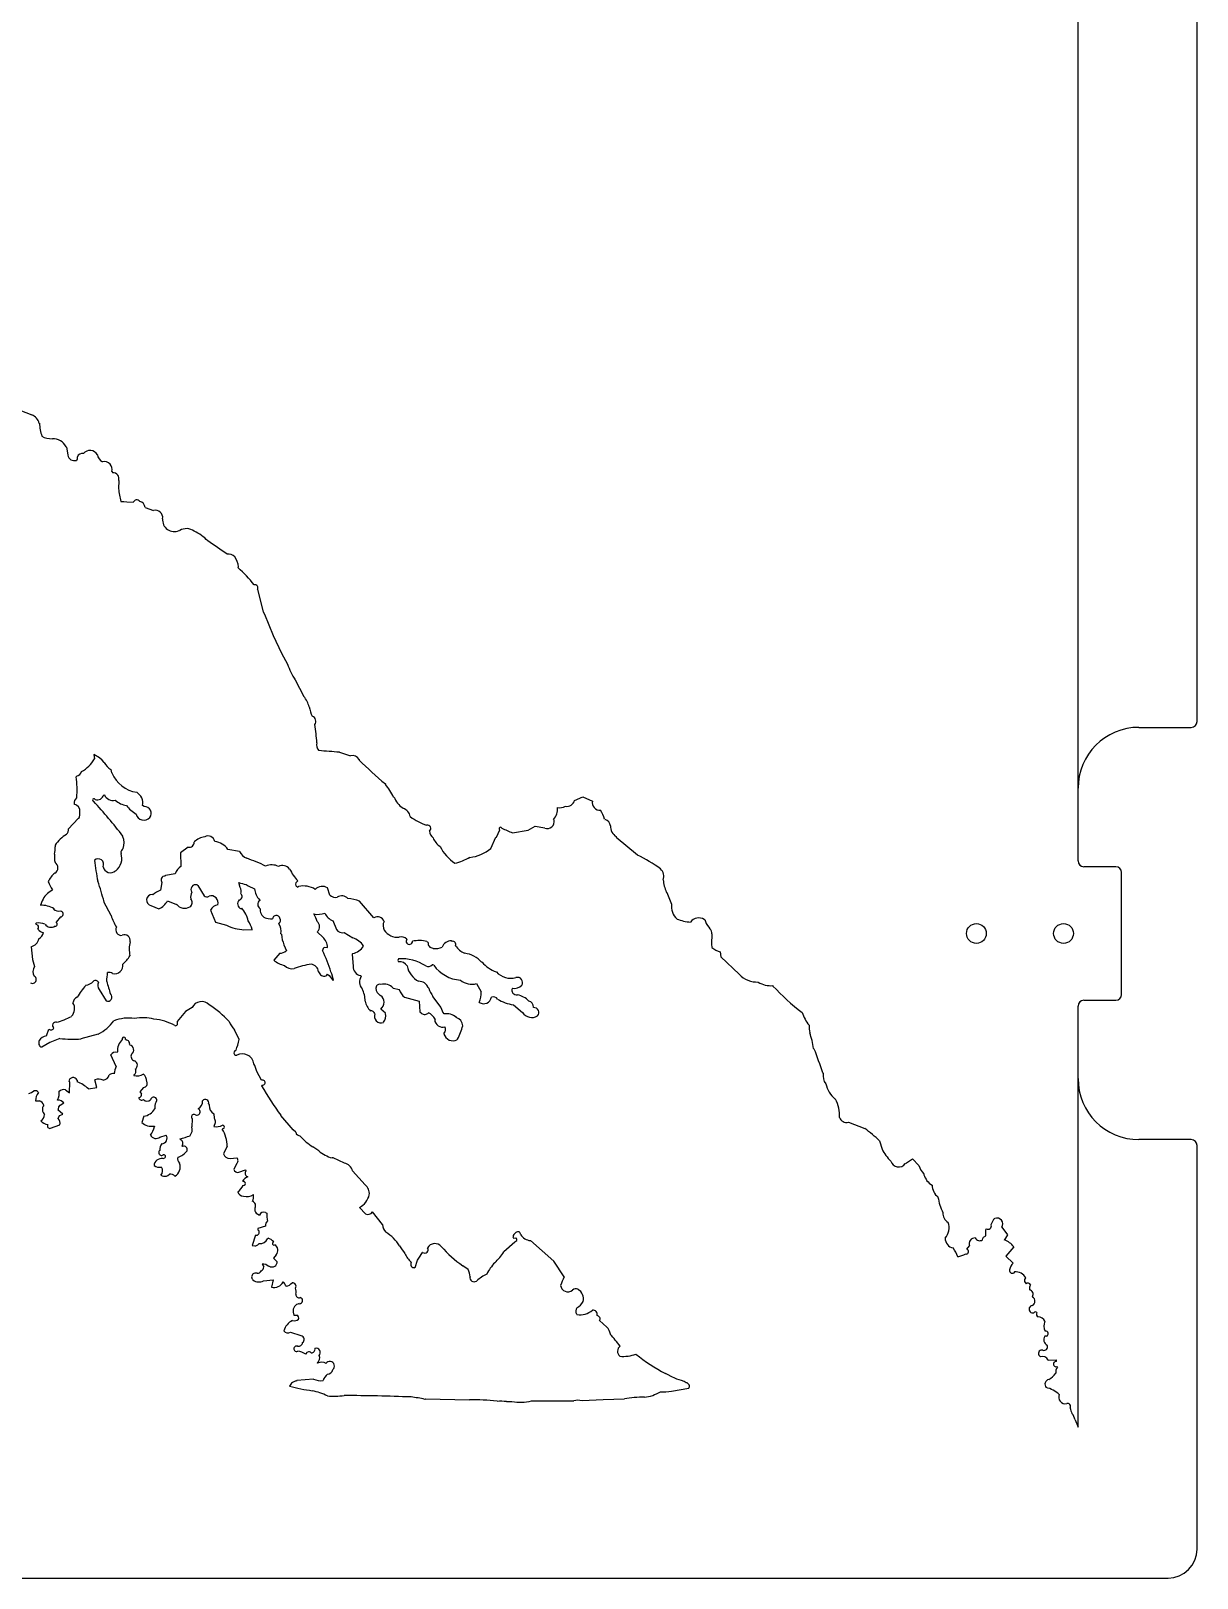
# Model space of a CAD drawing. Extents: x -202 to 608, y -413 to 413.
# Drawn here: x 406.9 to 607.8, y -412.5 to -146.1 of the extents above; entities that cross this region are included whole.
import ezdxf

# ---------------------------------------------------------------- set-up
doc = ezdxf.new("R2010")
doc.units = 0
doc.layers.get('0').update_dxf_attribs({"linetype": 'CONTINUOUS'})

msp = doc.modelspace()

# ---------------------------------------------------------------- linework, layer by layer
at = {"color": 7, "linetype": 'CONTINUOUS'}
for p, q in [((587.25, -289), (587.25, -12.5)), ((607.75, -265), (607.75, -36.5)), ((405.01, -211.37), (407.05, -212.17)), ((412.96, -217.67), (413.05, -217.77)), ((413.05, -217.77), (413.28, -219.1)), ((420.84, -221.97), (421.04, -222.15)), ((422.03, -223.47), (421.98, -224.91)), ((422.42, -227.1), (422.92, -227.13)), ((422.92, -227.13), (423.43, -227.17)), ((423.43, -227.17), (424.53, -227.24)), ((426.57, -228.14), (428.03, -228.68)), ((432.44, -232.1), (432.53, -232.1)), ((442.68, -238.35), (442.58, -238.45)), ((442.58, -238.45), (442.59, -238.54)), ((445.95, -242.29), (446.92, -246.1)), ((446.92, -246.1), (447.13, -246.51)), ((447.13, -246.51), (448.66, -250.17)), ((448.66, -250.17), (450.08, -253.21)), ((450.08, -253.21), (451.09, -255.1)), ((452.42, -257.84), (453.93, -260.68)), ((597.75, -266), (606.75, -266)), ((418.75, -271.24), (417.76, -270.68)), ((417.76, -270.68), (417.87, -271.44)), ((419.16, -271.63), (418.75, -271.24)), ((419.52, -272.07), (419.16, -271.63)), ((460.05, -270.29), (461.98, -270.91)), ((463.44, -271.55), (463.44, -271.64)), ((414.79, -274.41), (414.7, -274.5)), ((420.87, -273.86), (420.71, -273.28)), ((467.96, -275.74), (467.97, -275.83)), ((587.25, -289), (587.25, -276.5)), ((419.48, -277.63), (419.58, -277.63)), ((426.44, -279.65), (426.15, -279.47)), ((469.37, -278), (469.46, -278)), ((500.56, -278.59), (501.98, -277.98)), ((501.98, -277.98), (503.63, -278.7)), ((415.08, -281.69), (413.4, -283.46)), ((415.18, -281.68), (415.08, -281.69)), ((470.95, -279.88), (471.05, -279.97)), ((497, -281.95), (496.9, -281.86)), ((505.73, -281.81), (505.83, -281.9)), ((422.75, -284.84), (422.74, -284.74)), ((486.11, -286.85), (487.01, -284.91)), ((487.01, -284.91), (487.11, -284.9)), ((487.11, -284.9), (487.65, -283.64)), ((489.87, -284.16), (492.54, -283.7)), ((492.54, -283.7), (493.77, -283)), ((493.77, -283), (495.41, -283.33)), ((507.73, -284.82), (507.73, -284.92)), ((507.73, -284.92), (511.36, -287.98)), ((411.08, -286.3), (411.09, -286.57)), ((434.02, -286.64), (432.7, -287.63)), ((432.7, -287.63), (432.76, -289.93)), ((442.86, -287.36), (440.84, -287.03)), ((593.75, -290), (588.25, -290)), ((429.48, -292.71), (429.23, -294.06)), ((430.12, -291.54), (430.03, -291.64)), ((431.74, -291.21), (430.12, -291.54)), ((442.94, -293.59), (442.72, -292.73)), ((452.54, -292.76), (452.88, -292.45)), ((594.75, -312), (594.75, -291)), ((410.62, -293.99), (410.53, -294.09)), ((427.91, -294.86), (427.81, -294.77)), ((435.54, -293.12), (435.64, -293.21)), ((435.64, -293.21), (436.74, -295)), ((442.8, -295.7), (442.9, -295.7)), ((446.25, -295.7), (446.35, -295.7)), ((446.35, -295.7), (446.35, -295.8)), ((453, -293.41), (452.91, -293.51)), ((458.41, -294.89), (458, -293.66)), ((516.33, -294.37), (516.43, -294.46)), ((516.43, -294.46), (517.25, -296.46)), ((408.86, -295.85), (408.54, -296.64)), ((410.9, -297.24), (410.81, -297.34)), ((412.06, -297.6), (412.16, -297.69)), ((420.72, -298.41), (419.5, -296.05)), ((427.58, -296.69), (428.93, -297.23)), ((430.43, -295.85), (431.98, -296.48)), ((437.86, -297.47), (438.69, -299.56)), ((443.22, -297.13), (443.13, -297.23)), ((446.39, -297.24), (446.41, -297.64)), ((466, -298.81), (463.52, -295.91)), ((407.81, -299.73), (407.71, -299.82)), ((407.71, -299.82), (408.13, -300.07)), ((412, -298.65), (411.25, -299.54)), ((411.25, -299.54), (411.26, -299.63)), ((438.69, -299.56), (440.62, -300.08)), ((443.61, -300.86), (445.05, -300.82)), ((447.76, -298.92), (448.15, -298.98)), ((448.15, -298.98), (448.55, -299)), ((458.92, -299.29), (459.53, -300.81)), ((522.89, -299.08), (522.98, -299.08)), ((523.69, -300.4), (523.84, -300.7)), ((449.96, -301.55), (450.06, -301.64)), ((450.49, -303.45), (450.91, -304.5)), ((456.29, -301.28), (456.28, -301.19)), ((457.17, -302.12), (456.29, -301.28)), ((460.89, -301.35), (462.36, -302.27)), ((475.23, -302.97), (475.13, -302.88)), ((475.33, -303.07), (475.23, -302.97)), ((479.44, -302.86), (479.35, -302.76)), ((406.96, -303.78), (407.21, -305.98)), ((407.21, -305.98), (407.53, -307.21)), ((449.77, -304.91), (448.74, -306.09)), ((457.53, -303.88), (457.99, -303.92)), ((462.33, -304.95), (462.24, -305.05)), ((462.24, -305.05), (462.39, -307.16)), ((476.22, -304.1), (476.12, -304)), ((525.63, -304.67), (525.75, -305.53)), ((525.75, -305.53), (528.9, -308.51)), ((420.01, -309.37), (420.05, -308.98)), ((420.05, -308.98), (420.08, -308.6)), ((420.08, -308.6), (420.12, -308.21)), ((456.47, -308.09), (456.66, -308.46)), ((458.02, -308.52), (458.27, -308.75)), ((458.27, -308.75), (458.91, -309.56)), ((458.75, -308.46), (458.58, -308.13)), ((459, -309.55), (458.75, -308.46)), ((463.68, -308.75), (463.78, -308.85)), ((484.63, -306.46), (484.53, -306.46)), ((418.67, -311.13), (419.87, -313.11)), ((419.97, -309.75), (420.01, -309.37)), ((458.91, -309.56), (459, -309.55)), ((469.3, -310.9), (470.37, -311.16)), ((475.44, -310.93), (475.35, -310.83)), ((483.67, -310.13), (484.48, -311.54)), ((534.71, -310.46), (534.71, -310.56)), ((434.67, -314.24), (433.54, -314.95)), ((467.13, -312.21), (466.82, -311.97)), ((471.27, -312.48), (473.78, -313.18)), ((473.78, -313.18), (473.92, -315)), ((477.55, -314.23), (476.15, -312.35)), ((490.01, -313.79), (491.58, -315.09)), ((493.47, -314.27), (493.47, -314.18)), ((587.25, -326.5), (587.25, -314)), ((587.25, -386.49), (587.25, -314)), ((588.25, -313), (593.75, -313)), ((433.54, -314.95), (432.1, -316.64)), ((432.1, -316.64), (432.13, -317.19)), ((467.98, -315.25), (467.2, -314.51)), ((473.92, -315), (474.21, -315.25)), ((476.55, -316.27), (476.46, -316.37)), ((409.58, -319.15), (410.03, -317.98)), ((411.89, -319.56), (410.19, -320.28)), ((418.49, -318.81), (415.54, -319.66)), ((442.79, -319.78), (441.97, -318.07)), ((478.05, -318.72), (478.06, -318.82)), ((410.19, -320.28), (408.77, -321.09)), ((421.74, -321.98), (421.84, -321.88)), ((423.22, -319.74), (423.32, -319.83)), ((480.29, -319.81), (480.38, -319.71)), ((541.72, -321.3), (541.82, -321.4)), ((421.62, -324.38), (420.7, -322.39)), ((413.54, -327), (413.44, -327)), ((413.63, -327.09), (413.54, -327)), ((413.58, -328.94), (413.63, -327.09)), ((414.87, -326.77), (414.88, -327.06)), ((418.26, -328.02), (417.94, -326.69)), ((424.63, -325.84), (424.63, -325.93)), ((446.62, -326.77), (445.81, -325.26)), ((446.65, -327.73), (446.74, -327.63)), ((543.27, -325.48), (543.37, -325.57)), ((406.58, -329.08), (407.03, -328.87)), ((407.03, -328.87), (407.44, -328.61)), ((407.68, -330.33), (408.39, -330.33)), ((411.51, -330.22), (411.51, -330.13)), ((411.82, -330.23), (411.51, -330.22)), ((412.11, -330.31), (411.82, -330.23)), ((412.58, -330.67), (412.11, -330.31)), ((412.85, -328.4), (413.58, -328.94)), ((416.83, -328.25), (418.26, -328.02)), ((426.32, -328), (425.67, -328.78)), ((425.67, -328.78), (425.95, -329.11)), ((545.41, -330.03), (545.5, -330.02)), ((411.56, -331.85), (411.65, -331.75)), ((412.44, -332.59), (411.56, -331.85)), ((411.65, -331.75), (411.74, -331.38)), ((411.72, -333.1), (411.91, -332.87)), ((411.74, -331.38), (411.94, -331.06)), ((411.91, -332.87), (412.44, -332.59)), ((411.94, -331.06), (412.58, -330.67)), ((426.36, -332.98), (426.01, -334.05)), ((437.52, -330.86), (437.62, -330.95)), ((437.62, -330.95), (437.63, -331.04)), ((438.43, -332.56), (438.46, -333.32)), ((452.08, -335.33), (449.95, -332.82)), ((410.3, -335.05), (411.92, -334.43)), ((411.6, -333.38), (411.72, -333.1)), ((428.13, -334.66), (428.23, -334.75)), ((434.66, -334.77), (434.72, -333.43)), ((438.66, -334.11), (438.4, -334.76)), ((438.46, -333.32), (438.55, -333.42)), ((438.55, -333.42), (438.66, -333.76)), ((438.66, -333.76), (438.66, -334.11)), ((440.2, -335.01), (439.85, -335.2)), ((452.52, -335.72), (452.08, -335.33)), ((547.72, -333.99), (550.53, -335.07)), ((429.14, -336.55), (430.19, -336.24)), ((432.61, -336.94), (432.6, -336.84)), ((432.71, -337.03), (432.61, -336.94)), ((433.02, -338.17), (432.93, -338.08)), ((440.7, -338.15), (440.06, -339.42)), ((456.48, -338.93), (455.47, -338.23)), ((553.08, -337.2), (553.51, -338.63)), ((606.75, -337), (597.75, -337)), ((607.75, -407.5), (607.75, -338)), ((429.91, -340.18), (429.63, -340.28)), ((441.23, -340.25), (442.38, -340.12)), ((458.88, -340.15), (458.78, -340.16)), ((458.98, -340.15), (458.88, -340.15)), ((460.92, -341.06), (458.98, -340.15)), ((557.51, -341.11), (558.73, -340.31)), ((558.73, -340.31), (559.82, -341.43)), ((430.24, -343.29), (430.52, -343.15)), ((430.52, -343.15), (430.76, -342.93)), ((442.31, -341.18), (441.86, -342.15)), ((442.74, -342.61), (443.88, -342.19)), ((443.88, -342.19), (443.88, -342.29)), ((443.88, -342.29), (443.98, -342.38)), ((444.2, -343.34), (444.29, -343.43)), ((464.47, -344.8), (462.3, -342.36)), ((560.72, -342.94), (560.73, -343.04)), ((443.35, -344.13), (443.45, -344.22)), ((464.51, -349.78), (463.52, -348.66)), ((445.73, -349.68), (446.29, -349.99)), ((447.3, -349.53), (447.53, -349.67)), ((467.44, -351.62), (465.75, -349.46)), ((572.28, -351.64), (572.82, -350.57)), ((572.82, -350.57), (572.92, -350.57)), ((445.62, -353.46), (445, -355.21)), ((447.31, -351.88), (445.97, -352.3)), ((447.65, -354.08), (447.75, -353.98)), ((489.94, -353.76), (490.05, -353.98)), ((490.05, -353.98), (490.41, -353.89)), ((570.81, -354.27), (570.85, -354.03)), ((570.85, -354.03), (570.96, -353.82)), ((570.96, -353.82), (571.37, -353.59)), ((571.37, -353.59), (571.38, -352.65)), ((571.38, -352.65), (571.43, -352.34)), ((574.11, -352.07), (575.11, -353.39)), ((575.11, -353.39), (574.56, -354.27)), ((445, -355.21), (445.47, -355.26)), ((445.47, -355.26), (445.67, -355.27)), ((445.67, -355.27), (445.99, -355.12)), ((445.99, -355.12), (446.24, -354.89)), ((449.17, -356.82), (448.7, -357.41)), ((474.38, -356.42), (474.29, -356.42)), ((490.26, -354.64), (488.38, -356.33)), ((490.44, -354.51), (490.26, -354.64)), ((496.96, -357.92), (492.93, -354.38)), ((567.91, -356.65), (568, -356.75)), ((568.08, -355.88), (568.54, -355.29)), ((576.22, -355.47), (574.82, -357.04)), ((446.72, -358.42), (447.02, -358.9)), ((447.97, -358.77), (447.88, -358.87)), ((448.7, -357.41), (449.29, -357.97)), ((473.46, -357.79), (473.01, -359.05)), ((482.23, -359.37), (481.28, -358.71)), ((498.76, -360.65), (496.96, -357.92)), ((574.82, -357.04), (576.1, -358.25)), ((446.99, -361.29), (448.61, -361.15)), ((448.61, -361.15), (448.36, -362.4)), ((483.72, -361.35), (483.63, -361.35)), ((578.02, -361.44), (578.31, -361.84)), ((579.42, -364.01), (579.43, -364.11)), ((452.09, -366.72), (452.2, -367.2)), ((452.2, -367.2), (452.72, -367.21)), ((500.95, -367.11), (500.86, -367.02)), ((451.64, -370.18), (453.38, -370.71)), ((506.1, -369.27), (504.82, -368.16)), ((452.86, -372.55), (452.76, -372.55)), ((453.38, -370.71), (453.48, -370.8)), ((581.84, -370.83), (581.53, -370.86)), ((581.96, -372.38), (581.96, -372.48)), ((454.24, -373.95), (454.54, -373.6)), ((456.2, -375.43), (456.29, -375.52)), ((580.49, -374.12), (580.76, -374.43)), ((582.12, -374.97), (583.46, -374.93)), ((455.6, -378.23), (452.73, -378.5)), ((516.87, -377.61), (516.2, -377.28)), ((516.97, -377.7), (516.87, -377.61)), ((518.14, -378.25), (516.97, -377.7)), ((583.59, -376.08), (583.69, -376.17)), ((451.81, -378.95), (451.46, -379.47)), ((452.73, -378.5), (452.64, -378.59)), ((517.24, -380.29), (520.2, -379.82)), ((474.78, -381.73), (474.88, -381.63)), ((474.88, -381.63), (482.46, -381.81)), ((488.84, -382.12), (489.3, -382.12)), ((489.3, -382.12), (489.76, -382.09)), ((493.11, -382), (500.4, -381.99)), ((501.84, -381.95), (505.48, -381.76)), ((505.48, -381.76), (509.12, -381.66)), ((208.25, -412.5), (602.75, -412.5))]:
    msp.add_line(p, q, dxfattribs=at)
msp.add_line((586.74, -385.23), (587.25, -386.49))
for centre in [(569.75, -301.5), (584.75, -301.5)]:
    msp.add_circle(centre, 1.7, dxfattribs=at)
for centre, radius, start, end in [((406.2, -214.26), 2.25, 15.7549, 67.7291), ((419.7, -212.67), 11.37, 184.9308, 196.3313), ((410.48, -212.77), 3.53, 241.3547, 272.2825), ((410.68, -218.87), 2.58, 27.7702, 91.3397), ((417.08, -219.8), 1.48, 29.9939, 139.4457), ((414.4, -218.95), 1.13, 187.8901, 287.8573), ((414.54, -219.64), 0.429, 298.099, 28.1292), ((415.76, -219.69), 0.877, 76.9556, 163.3866), ((419.89, -218.88), 1.53, 186.6262, 245.8917), ((419.6, -221.55), 1.31, 341.599, 104.7879), ((421.07, -223.16), 1.01, 342.4838, 91.7131), ((496.61, -210.97), 75.92, 190.5802, 192.2695), ((425.14, -227.5), 0.662, 35.6244, 157.0269), ((425.42, -228.24), 1.16, 4.8245, 76.8809), ((428.37, -229.87), 1.25, 350.888, 105.9329), ((431.6, -230.27), 2.01, 174.3166, 294.4325), ((433.69, -234.01), 2.23, 53.1283, 121.1962), ((431.79, -239.29), 7.77, 44.0266, 65.3481), ((374.86, -327.51), 112.57, 54.205, 56.2646), ((440.93, -237.77), 1.59, 45.3518, 98.4644), ((438.14, -239.03), 4.59, 8.5653, 31.4251), ((429.96, -253.36), 19.47, 37.746, 49.5559), ((445.44, -242.01), 0.58, 331.8046, 98.6962), ((468.24, -248.53), 18.36, 200.9443, 210.465), ((450.34, -263.63), 4.65, 14.3808, 39.4355), ((460.84, -261.43), 6.08, 189.9213, 205.9754), ((455.07, -264.96), 0.912, 321.838, 71.1411), ((427.19, -270.51), 29.03, 3.6203, 9.8933), ((597.75, -276.5), 10.5, 90, 180), ((606.75, -265), 1, 270, 0), ((457.66, -269.02), 1.54, 167.1182, 220.1899), ((412.6, -268.24), 6.17, 299.4093, 328.7309), ((433.42, -578.36), 309.21, 85.0598, 85.721), ((462.31, -272.14), 1.27, 27.8839, 105.198), ((512.8, -221.69), 70.23, 225.3444, 230.3255), ((414.59, -273.35), 1.08, 280.7198, 345.6681), ((422.57, -270.28), 3.54, 210.399, 238.1454), ((426, -271.69), 5.57, 202.9144, 261.0217), ((400.65, -276.71), 14.22, 354.2006, 8.9189), ((460.9, -281.94), 9.34, 24.948, 40.8353), ((415.51, -279.07), 1.17, 127.6988, 186.834), ((414.12, -280.44), 1.25, 355.5813, 79.4231), ((417.75, -278.52), 0.23, 18.508, 254.6222), ((363.06, -329.89), 74.84, 37.1071, 43.1172), ((418.32, -277.28), 1.21, 253.1208, 343.125), ((421.06, -276.96), 1.63, 204.5138, 283.0976), ((423.77, -276.06), 3.41, 226.6963, 263.293), ((428.22, -275.68), 6.15, 217.804, 238.7863), ((424.01, -279.06), 2.18, 349.2924, 59.0662), ((426.46, -280.82), 1.17, 323.0178, 90.8719), ((473.03, -276.7), 3.79, 200.0031, 236.8618), ((497.89, -277.37), 2.47, 263.7418, 295.6413), ((499.21, -278.23), 1.39, 259.1979, 344.8555), ((504.95, -278.94), 1.35, 169.5206, 272.5486), ((412.17, -280.61), 3.19, 340.4111, 1.4417), ((426.37, -280.61), 1.37, 193.7665, 318.1675), ((470.5, -281.64), 1.76, 8.6488, 71.7941), ((477.59, -274.49), 8.72, 232.1847, 253.1635), ((495.85, -282.23), 1.19, 248.2062, 13.8593), ((495.24, -280.13), 2.39, 313.9494, 7.4607), ((498.18, -284.43), 7.99, 19.1759, 31.2078), ((505.48, -283.11), 1.26, 7.5186, 74.2121), ((416.6, -290.11), 6.7, 122.0031, 145.397), ((411.87, -283.44), 1.53, 320.0809, 359.4324), ((420.23, -285.91), 2.73, 339.9432, 23.1807), ((437.44, -288.23), 3.45, 99.9138, 133.8989), ((437.4, -285.92), 1.22, 12.8727, 117.1212), ((475.19, -283.42), 0.596, 309.8183, 102.1993), ((477.23, -283.72), 1.67, 185.4037, 230.8336), ((479.03, -283.97), 3.03, 200.0021, 236.8654), ((487.8, -283.45), 0.247, 24.3814, 232.4943), ((497.9, -263.45), 22.21, 243.6143, 248.8161), ((508.7, -283.1), 1.97, 175.4915, 240.459), ((407.51, -286.93), 3.59, 345.4691, 5.7602), ((419.91, -288.57), 2.67, 306.9761, 18.9539), ((423.29, -287.56), 0.867, 124.3692, 189.1116), ((434.19, -285.8), 0.856, 258.072, 3.6234), ((438.17, -288.86), 3.24, 34.4829, 82.4151), ((445.25, -286.14), 2.68, 206.9838, 244.1327), ((484.45, -282.83), 7.98, 207.4749, 235.6218), ((481.96, -282.13), 6.28, 274.9229, 311.2837), ((414.23, -288.39), 3.28, 170.199, 195.7125), ((410.53, -290.18), 1.05, 298.2856, 58.8089), ((418.52, -289.57), 0.932, 331.6526, 134.1479), ((459.17, -284.24), 41.56, 186.4435, 191.4802), ((420.62, -289.74), 1.31, 191.999, 312.6392), ((434.04, -292), 2.43, 121.6656, 160.9748), ((435.76, -312.97), 25.8, 63.3265, 71.1893), ((448.41, -292.33), 2.64, 64.3452, 113.7928), ((450.21, -291.42), 1.61, 39.3132, 114.3176), ((460.07, -285.97), 9.68, 207.2676, 222.0694), ((476.47, -277.06), 12.83, 285.7099, 298.0587), ((500.38, -310.94), 25.44, 53.9314, 64.4281), ((514.07, -291.67), 1.83, 340.5866, 45.1565), ((588.25, -289), 1, 180, 270), ((593.75, -291), 1, 0, 90), ((413.65, -294.24), 4.1, 129.9144, 155.8936), ((422.3, -287.26), 13.48, 203.2033, 209.9539), ((376.29, -307.11), 44.61, 14.3556, 19.107), ((429.97, -292.28), 0.646, 84.5656, 221.3442), ((447.38, -278.39), 15.08, 251.9836, 256.9399), ((453.04, -292.98), 0.547, 156.6678, 256.295), ((524.29, -291.21), 8.56, 187.1113, 201.6256), ((412.03, -297.18), 3.43, 115.8921, 157.2734), ((427.81, -295.74), 0.976, 89.7199, 256.3428), ((430.41, -297.48), 3.62, 108.9758, 133.6285), ((433.76, -296.15), 0.916, 305.7097, 41.1633), ((436.36, -295.22), 1.94, 154.5864, 189.5986), ((435.33, -293.94), 0.847, 75.8598, 212.1224), ((437.22, -294.48), 0.707, 227.3522, 303.0909), ((437.97, -296.19), 1.18, 341.2756, 108.1484), ((443.42, -296.37), 0.91, 133.1455, 251.2067), ((442.64, -295.12), 0.638, 294.1708, 48.3472), ((442.08, -294.22), 1.07, 336.9966, 36.5041), ((451.24, -280.35), 14.66, 240.2987, 246.6745), ((448.5, -293.61), 3.07, 183.7086, 223.0156), ((453.83, -297.27), 3.95, 58.4459, 102.0533), ((457.09, -295.05), 1.66, 57.0614, 136.4519), ((459.35, -293.97), 1.31, 224.7128, 284.2065), ((460.44, -296.44), 1.42, 42.2206, 122.9554), ((460.62, -304.73), 9.29, 71.7695, 84.5667), ((408.69, -300.99), 4.35, 59.4681, 92.0195), ((411.69, -296.21), 1.43, 232.0022, 285.1304), ((411.96, -298.15), 0.504, 274.2944, 66.2087), ((427.98, -294.7), 2.71, 290.6293, 334.8601), ((433.38, -295.36), 1.78, 218.5794, 301.0046), ((439.26, -298.09), 1.53, 96.6127, 155.9022), ((439.43, -300.45), 5.04, 13.0823, 41.1588), ((446.85, -296.5), 0.864, 125.2661, 237.8574), ((447.88, -297.44), 1.49, 187.7938, 265.2645), ((449.18, -299.02), 0.631, 13.7284, 178.1939), ((456.33, -294.84), 3.37, 257.8797, 290.9641), ((449.63, -301.7), 6.98, 18.7513, 30.7657), ((459.67, -297.11), 2.31, 202.264, 250.8586), ((520.18, -296.84), 2.95, 172.4752, 227.5224), ((408.27, -302.88), 3.19, 70.4032, 98.466), ((407.65, -300.41), 0.592, 322.5754, 35.5158), ((409.16, -300.07), 1.25, 214.0305, 267.1626), ((410.37, -299.21), 1.22, 212.8167, 305.244), ((411.15, -299.92), 0.304, 256.3797, 69.864), ((429.8, -295.43), 9.56, 198.1814, 211.3416), ((422.49, -300.86), 0.966, 151.8132, 278.6867), ((444.09, -292.9), 7.98, 244.1884, 266.5558), ((437.48, -303.45), 8.01, 19.1922, 31.1894), ((449.18, -299.26), 0.727, 307.9804, 32.5182), ((447.22, -301.19), 2.77, 352.5857, 29.461), ((455.49, -300.34), 1.15, 313.2096, 49.9168), ((460.63, -300.02), 1.35, 215.6797, 281.0438), ((466.62, -299.84), 1.2, 19.5893, 121.0266), ((469.15, -300.17), 1.59, 152.3027, 208.7279), ((470.12, -299.25), 2.91, 215.5131, 273.7298), ((520.97, -291.94), 7.6, 248.5488, 266.496), ((521.93, -300.58), 1.77, 57.4048, 143.9026), ((525.2, -298.75), 2.24, 188.5316, 227.7224), ((522.94, -301.58), 1.26, 1.6885, 44.412), ((406.5, -302.04), 1.8, 284.6674, 348.4524), ((407.65, -301.06), 1.47, 294.6821, 349.8694), ((423.04, -302.72), 0.992, 347.9598, 113.9604), ((428.99, -304.19), 5.14, 165.7637, 192.7737), ((455.24, -301.36), 5.18, 183.1015, 203.7964), ((455.39, -304.01), 2.6, 2.0133, 46.775), ((461.88, -302.29), 2.7, 279.5616, 329.6102), ((461.35, -305.55), 3.43, 33.515, 73.0251), ((470.73, -303.33), 1.26, 41.8951, 109.3322), ((472.09, -302.84), 0.548, 140.2807, 359.2422), ((473.82, -308.2), 5.48, 76.2101, 102.5052), ((476.15, -303.17), 0.833, 172.7422, 267.7067), ((479.31, -304.42), 1.66, 88.6282, 160.3042), ((479.55, -303.38), 0.536, 335.0034, 101.8573), ((483.23, -301.35), 3.91, 215.2466, 245.498), ((539.75, -302.94), 15.61, 174.8627, 183.6775), ((418.22, -301.84), 6.73, 312.5257, 328.7761), ((451.82, -302.16), 5, 231.9133, 255.6941), ((449.66, -302.85), 2.06, 272.8983, 307.0966), ((457.71, -304.43), 0.576, 108.814, 179.6548), ((433.09, -315.94), 26.67, 17.0353, 25.5796), ((470.47, -306.12), 0.339, 136.5697, 226.5657), ((470.91, -312.94), 7.08, 55.6158, 95.5539), ((470.39, -307.88), 1.52, 31.0171, 95.9563), ((476.51, -300.92), 3.19, 264.6539, 292.72), ((481.03, -309.53), 4.66, 41.2293, 82.8168), ((527.25, -299.6), 5.32, 234.681, 252.2932), ((407.18, -309.44), 0.666, 239.5713, 63.0377), ((408.76, -308.07), 1.5, 145.1295, 211.266), ((420.35, -309.38), 1.19, 57.2282, 100.8384), ((421.36, -307.01), 1.42, 254.7972, 8.523), ((451.88, -305.83), 1.74, 222.3493, 281.8869), ((458.69, -326.72), 20.25, 99.9715, 108.6019), ((454.96, -308.28), 1.52, 7.4553, 81.427), ((457.36, -308.05), 0.807, 210.0531, 324.2017), ((464.05, -307.14), 1.65, 180.6507, 257.2777), ((465.51, -309.83), 1.99, 150.3634, 217.7314), ((475.47, -306.31), 3.86, 191.7802, 242.4152), ((475.32, -306.26), 0.927, 243.7254, 317.9529), ((476.06, -307.22), 0.338, 46.5177, 99.7672), ((481.39, -303.24), 6.32, 216.2478, 265.3039), ((489.12, -302.46), 6.02, 221.5942, 250.0186), ((489.55, -305.83), 3.37, 222.6844, 285.5459), ((490.69, -309.94), 0.888, 328.9059, 105.2842), ((531.98, -305.68), 4.18, 222.5464, 272.966), ((429.26, -321.28), 16.86, 139.9534, 148.5614), ((416.01, -308.21), 2.24, 278.5299, 317.7268), ((418.03, -310.19), 0.593, 30.8466, 127.2063), ((419.91, -310.37), 1.46, 160.5416, 211.3851), ((471.77, -295.91), 53.61, 194.9649, 197.4007), ((460.24, -313.11), 4.24, 359.582, 29.1516), ((467.44, -311.03), 1.12, 153.7386, 237.0405), ((466.95, -310.88), 0.632, 69.2882, 146.2773), ((467.76, -312.27), 2.06, 41.447, 106.3767), ((472.92, -310.39), 2.67, 196.875, 231.7085), ((473.74, -311.45), 1.72, 20.9127, 91.7752), ((480.19, -309.44), 4.97, 197.3842, 215.7658), ((482.87, -307.03), 3.2, 231.4293, 284.5539), ((479.3, -311.55), 5.17, 339.3104, 0.0379), ((490.56, -311.26), 0.806, 155.3249, 281.5344), ((490.17, -309.2), 1.75, 258.8877, 317.0081), ((534.26, -306.78), 3.71, 236.116, 276.8693), ((565.4, -281.86), 42.02, 223.0781, 232.3353), ((412.67, -314.48), 1.78, 313.8437, 35.0335), ((415.56, -313.77), 1.47, 118.1342, 167.6641), ((420.17, -312.48), 0.696, 244.6887, 51.0561), ((436.32, -315.08), 1.85, 44.6681, 153.1573), ((427.11, -329.82), 19.19, 43.3198, 56.7365), ((468.05, -312.33), 3.67, 192.8665, 223.3795), ((466.3, -313.38), 1.44, 308.4295, 54.696), ((479.92, -313.84), 2.41, 189.1748, 219.1788), ((484.89, -312.24), 1.36, 236.6252, 350.993), ((486.49, -313.43), 1.01, 37.8792, 105.2813), ((491.26, -306.07), 7.82, 239.4913, 260.736), ((489.86, -315.85), 3.9, 43.9428, 77.2511), ((492.46, -314.13), 1.01, 357.2231, 77.9603), ((493.55, -315.12), 0.851, 317.7344, 95.4202), ((588.25, -314), 1, 90, 180), ((593.75, -312), 1, 270, 0), ((411.18, -317.31), 0.54, 72.2668, 237.7289), ((407.8, -304.29), 13, 285.786, 297.9766), ((415.29, -312.23), 7.32, 295.9417, 324.016), ((423.69, -322.91), 6.84, 81.1242, 111.2703), ((426.22, -323.36), 7.36, 75.0998, 101.4828), ((427.16, -325.79), 9.59, 61.7594, 84.3207), ((446, -314.51), 5.38, 203.5624, 221.4911), ((465.52, -315.51), 0.678, 17.7307, 101.3928), ((467.2, -315.76), 1.13, 156.4512, 292.9814), ((466.33, -315.7), 1.71, 320.0382, 15.0159), ((474.74, -314.66), 0.793, 228.1876, 322.1713), ((474.37, -317.38), 2.44, 27.1193, 66.0015), ((477.8, -316.28), 1.35, 183.7193, 287.7228), ((478.5, -317.83), 2.51, 47.7076, 100.1117), ((479.71, -317.47), 1.57, 3.1185, 72.5157), ((493.2, -313.99), 1.97, 214.1962, 299.8526), ((546.59, -312.72), 7.27, 199.2601, 218.9657), ((409.69, -320.65), 1.51, 94.1082, 152.2285), ((410.36, -317.49), 0.593, 235.9263, 332.2564), ((414.16, -302.3), 17.41, 262.5337, 274.5606), ((422.93, -319.65), 0.303, 343.1382, 199.9834), ((431.86, -317.1), 0.286, 236.7698, 342.248), ((477.34, -318.03), 0.991, 316.0688, 28.1274), ((479.58, -318.4), 1.58, 195.3036, 296.6996), ((472.69, -315.41), 8.81, 330.8114, 347.0733), ((544.93, -317.62), 4, 175.3756, 194.1597), ((526.02, -323.77), 15.89, 8.9189, 18.9844), ((409.05, -320.34), 0.8, 150.731, 249.2542), ((421.48, -322.84), 0.898, 72.8815, 150.2078), ((424.47, -321.66), 2.64, 133.7848, 184.8417), ((423.25, -320.51), 0.681, 345.676, 84.8238), ((423.73, -321.56), 0.9, 304.7725, 78.3692), ((424.91, -322.68), 0.766, 149.7083, 258.6599), ((442.3, -322.05), 0.435, 95.1822, 280.621), ((412.43, -312.09), 31.32, 342.2888, 345.7847), ((443.34, -324.21), 1.98, 7.9985, 118.9786), ((473.7, -347.95), 73.11, 17.897, 21.2954), ((424.01, -325.73), 2.74, 150.7185, 178.2022), ((424.36, -325.24), 0.654, 294.8898, 34.8342), ((424.44, -324.19), 0.816, 303.2695, 67.4736), ((440.33, -326.62), 5.65, 13.9696, 28.4642), ((414.18, -327.05), 0.745, 22.1474, 176.1693), ((413.07, -332.21), 5.46, 46.4535, 70.6219), ((418.59, -328.49), 1.91, 65.5879, 109.9048), ((419.21, -325.51), 1.25, 277.723, 343.9827), ((421.05, -326.6), 0.988, 77.521, 130.6521), ((425.2, -324.12), 1.9, 252.7068, 303.8358), ((425.28, -326.95), 1.59, 357.3494, 52.1621), ((426.27, -327.33), 0.672, 274.2968, 26.9132), ((446.79, -327.19), 0.447, 263.8726, 111.9278), ((545.62, -325.99), 2.29, 169.4927, 217.41), ((549.28, -325.86), 5.69, 195.5376, 227.0701), ((597.75, -326.5), 10.5, 180, 270), ((407.65, -329.26), 0.682, 34.1178, 107.8831), ((410.53, -330.55), 2.86, 144.0598, 175.4605), ((408.02, -331.47), 1.19, 20.4293, 72.1039), ((409.95, -329.11), 1.86, 327.0519, 13.4592), ((412.56, -329.55), 1.18, 75.7257, 132.6995), ((425.47, -329.24), 0.504, 274.2815, 15.5914), ((425.98, -329.73), 0.479, 181.5451, 308.4404), ((426.94, -329.46), 0.925, 224.6551, 309.6663), ((428.06, -330.2), 0.527, 314.4747, 176.5954), ((435.18, -330.5), 1.29, 294.9262, 8.7037), ((436.94, -330.68), 0.611, 343.5678, 142.3336), ((490.88, -302.63), 50.85, 209.5699, 216.4107), ((539.51, -332.93), 6.66, 357.8843, 25.8475), ((407.88, -332.57), 1.4, 302.5377, 355.6487), ((410.04, -331.8), 1.16, 140.4137, 229.4417), ((425.91, -330.32), 2.7, 279.5715, 329.5943), ((430.92, -331.56), 2.68, 158.564, 182.7401), ((434.99, -333.08), 0.442, 49.6407, 232.2884), ((435.5, -332.21), 0.579, 246.8515, 67.3842), ((439.15, -331.2), 1.53, 174.083, 242.1737), ((410.04, -332.58), 1.83, 219.9385, 262.6693), ((410.19, -334.62), 0.444, 148.8953, 285.29), ((410.89, -334.17), 1.06, 345.8477, 47.7821), ((427.69, -332.19), 2.51, 227.7019, 280.1204), ((423.16, -333.14), 5.32, 324.6787, 342.3061), ((432.94, -335.2), 1.77, 320.9465, 14.0956), ((438.7, -331.59), 3.19, 264.6503, 292.7228), ((435.86, -337.95), 4.84, 357.5574, 34.4985), ((439.89, -334.87), 0.339, 335.4315, 83.4256), ((547.38, -332.75), 1.29, 199.1334, 285.2698), ((527.06, -365.7), 38.59, 47.5923, 52.5356), ((428.46, -335.74), 1.06, 206.4173, 310.2253), ((430.97, -338.78), 1.86, 144.0738, 182.1913), ((429.45, -336.78), 0.917, 270.8342, 36.1382), ((430.92, -328.3), 8.71, 281.1825, 292.9927), ((432.45, -337.63), 0.65, 316.3695, 67.3621), ((433.24, -338.73), 0.601, 341.9728, 111.1516), ((453.34, -335.53), 0.843, 193.1513, 267.5998), ((459.24, -331.67), 7.57, 218.4331, 240.1432), ((606.75, -338), 1, 0, 90), ((429.42, -341.56), 1.3, 80.7009, 176.1633), ((429.41, -339.23), 0.479, 128.1477, 308.6967), ((429.81, -339.89), 0.303, 289.2602, 110.0131), ((433.24, -340.28), 1.06, 165.8355, 227.7884), ((431.24, -336.89), 3.28, 287.2474, 321.6927), ((441.17, -339.1), 1.15, 196.1657, 273.2104), ((441.88, -340.62), 0.708, 307.9909, 44.7355), ((460.55, -334.1), 6.31, 229.9204, 253.7671), ((561.25, -334.61), 8.73, 207.4371, 224.2581), ((556.35, -340.32), 1.4, 195.6666, 325.6863), ((429.01, -340.34), 1.43, 231.9971, 285.1388), ((428.5, -342.37), 1.09, 315.4999, 36.0753), ((429.97, -341.88), 1.44, 241.0654, 280.6423), ((430.89, -344.07), 1.14, 42.84, 96.6711), ((430.76, -341.69), 1.87, 300.9021, 19.4773), ((442.54, -341.92), 0.715, 198.8389, 286.1597), ((444.87, -345.19), 1.85, 108.1245, 144.9791), ((444.36, -342.8), 0.562, 132.4117, 253.3278), ((460.56, -342.82), 1.8, 14.6709, 78.4565), ((563.96, -339.98), 4.39, 199.35, 222.4824), ((563.59, -342.24), 2.98, 195.6037, 240.2846), ((441.18, -343.86), 2.51, 302.7962, 335.7892), ((443.54, -345.66), 1.05, 197.0695, 268.7274), ((443.51, -344.55), 0.339, 263.3924, 99.715), ((463.33, -346.27), 1.87, 353.1586, 52.1397), ((564.79, -344.81), 2.67, 180.2824, 231.7299), ((444.12, -344.73), 2.07, 253.1317, 302.6776), ((443.43, -346.81), 1.84, 333.6664, 10.5377), ((444.86, -348.35), 0.758, 326.8405, 73.1368), ((446.46, -349.01), 0.995, 165.8405, 222.6421), ((461.96, -345.75), 3.31, 298.2069, 346.9453), ((573.59, -345.07), 10.62, 189.9511, 205.061), ((447.05, -350.31), 0.818, 71.8576, 156.9895), ((448.4, -351.82), 1.09, 132.0385, 183.161), ((452.28, -349.88), 4.75, 177.502, 193.7889), ((464.95, -348.93), 0.959, 242.7264, 326.386), ((469.6, -351.43), 2.17, 185.1063, 224.4108), ((565.91, -349.63), 1.94, 178.2468, 238.0059), ((562.35, -352.19), 2.69, 318.8241, 20.1091), ((571.76, -351.87), 0.568, 235.3854, 23.4887), ((573.27, -351.52), 1.01, 326.8662, 109.9999), ((445.71, -352.95), 0.525, 260.3679, 32.6841), ((446.35, -352.34), 0.376, 174.1867, 238.5303), ((446.43, -353.57), 1.33, 261.7692, 337.5032), ((447.27, -355.77), 1.85, 38.1325, 74.999), ((463.66, -359.76), 8.11, 33.564, 57.2179), ((490.88, -353.83), 0.941, 118.3199, 175.4756), ((490.29, -354.21), 0.339, 296.7661, 69.9554), ((490.78, -353.35), 0.493, 358.0196, 135.07), ((493.11, -352.22), 2.17, 212.1016, 265.2129), ((566, -354.05), 1.62, 177.151, 261.716), ((569.53, -354.97), 1.05, 88.6711, 198.1251), ((570.34, -353.53), 0.878, 206.5198, 302.3989), ((573.28, -357.78), 3.74, 38.2213, 70.0932), ((448.77, -354.89), 0.264, 100.8372, 305.8873), ((448.29, -356.06), 1.16, 319.1906, 56.6113), ((477.36, -351.51), 7.9, 208.5026, 220.0901), ((475.55, -354.67), 4.65, 204.5319, 227.604), ((496.97, -371.07), 27, 147.1364, 150.5231), ((474.75, -355.97), 0.582, 230.3248, 36.0741), ((476.47, -356.33), 1.43, 39.1064, 150.7477), ((492.87, -341.95), 20.37, 221.4155, 235.3468), ((479.21, -350.16), 11.06, 313.3924, 326.0863), ((558.98, -360.26), 8.2, 22.123, 34.131), ((565.21, -351.69), 5.65, 283.9683, 298.4622), ((567.93, -356.3), 0.448, 279.2603, 71.1759), ((445.97, -359.39), 0.615, 261.002, 342.7421), ((446.38, -358.96), 0.636, 285.7072, 5.4039), ((446.8, -359.94), 1.52, 44.7147, 93.1693), ((448.47, -358.09), 0.838, 234.0281, 8.5861), ((472.95, -358.43), 0.625, 149.0906, 275.9693), ((476.95, -361.4), 5.66, 8.0631, 21.0514), ((492.18, -363.47), 7.53, 135.5329, 153.852), ((575.93, -359.54), 0.477, 165.7296, 329.4742), ((577.28, -359.65), 1.83, 129.9291, 172.6749), ((445.61, -360.64), 0.678, 130.951, 228.4699), ((446.17, -359.93), 1.59, 230.2788, 300.823), ((445.66, -360.86), 0.881, 76.142, 124.3143), ((448.79, -360.73), 1.73, 255.4683, 334.0497), ((448.53, -363.24), 2.53, 23.2618, 43.8703), ((450.55, -360.53), 1.74, 279.9323, 320.3989), ((451.95, -362.26), 0.625, 329.1039, 95.951), ((483.23, -360.78), 0.697, 166.1056, 304.9578), ((488.42, -366.2), 6.76, 116.4212, 134.0817), ((510.79, -366.73), 13.48, 153.1699, 159.9222), ((499.36, -361.98), 1.23, 185.6433, 311.0804), ((576.47, -361.9), 2.13, 31.7837, 93.7132), ((578.63, -361.3), 0.625, 124.0438, 193.0694), ((578.64, -362.18), 0.475, 21.2017, 133.8409), ((580.08, -362.65), 1.19, 147.2248, 190.8409), ((451.11, -363.14), 1.49, 340.789, 22.3193), ((453.08, -363.67), 0.561, 175.9565, 293.4277), ((453.16, -364.71), 0.539, 267.3737, 75.1396), ((500.76, -363.62), 0.925, 65.9164, 129.6703), ((499.41, -363.27), 3.08, 299.4137, 328.7233), ((500.16, -364.45), 1.93, 347.1861, 59.6518), ((578.76, -363.63), 0.766, 329.7115, 78.6468), ((579.02, -364.81), 0.815, 295.6526, 59.8441), ((453.33, -366.49), 1.26, 98.8017, 190.4662), ((452.45, -367.75), 0.601, 341.7377, 62.7118), ((501.81, -366.55), 1.07, 146.644, 206.0974), ((501.54, -364.07), 3.09, 259.0297, 312.1632), ((503.73, -367.08), 0.719, 341.5609, 98.8849), ((504.4, -367.84), 0.532, 322.8747, 88.1663), ((579.47, -366.19), 0.646, 98.927, 286.0395), ((579.93, -367.04), 0.365, 47.8932, 139.5321), ((580.59, -367.07), 0.509, 144.6813, 246.5227), ((580.43, -368.76), 1.23, 23.6271, 92.1104), ((453.01, -370.54), 2.6, 113.5252, 166.3325), ((451.2, -369.43), 0.867, 214.377, 300.6667), ((452.22, -366.74), 1.44, 260.0631, 303.6637), ((504.48, -370.84), 2.25, 8.5844, 44.0821), ((583.42, -369.08), 2.04, 156.5141, 206.6111), ((581.68, -370.43), 0.437, 290.9352, 100.4204), ((452.66, -373), 0.463, 77.454, 298.3459), ((453.02, -371.89), 0.681, 255.6764, 354.8184), ((453.34, -371.42), 0.637, 304.6578, 77.3957), ((455.18, -373.06), 0.668, 270.6153, 10.1356), ((456.03, -373.65), 0.732, 314.7059, 105.0178), ((474.4, -398.62), 42.82, 37.4725, 41.0397), ((509.03, -373.45), 1.09, 125.6548, 231.1038), ((581.4, -372.7), 0.6, 251.9605, 21.1722), ((582.36, -371.45), 1.02, 144.6934, 246.501), ((452.46, -376.44), 3.06, 54.5663, 82.1551), ((454.78, -374.11), 0.562, 42.4188, 114.9465), ((455.74, -374.62), 0.922, 299.4656, 29.4494), ((456.98, -376.52), 1.21, 51.2445, 124.2449), ((458.41, -375.99), 0.791, 309.5977, 148.5075), ((508.88, -367.65), 6.67, 265.3701, 289.563), ((530.32, -350.35), 30.42, 230.8418, 242.3277), ((581.04, -373.85), 0.611, 73.5666, 205.8732), ((581.17, -375.39), 1.04, 23.9489, 112.7759), ((583.45, -375.65), 0.45, 75.0869, 288.0532), ((583.23, -375.18), 0.339, 353.4028, 46.551), ((456.78, -375.89), 2.62, 243.1123, 279.988), ((459.58, -379.28), 2.48, 130.2851, 160.7845), ((457.93, -376.39), 1, 272.347, 348.093), ((516.77, -384.32), 6.23, 61.0455, 77.3176), ((579.55, -374.13), 4.97, 302.3401, 321.249), ((584.62, -376.96), 1.22, 139.745, 192.871), ((461.3, -339.89), 40.79, 256.0359, 261.6324), ((452.64, -379.73), 1.14, 90.3395, 136.6397), ((452.52, -392.92), 12.99, 65.1389, 77.3366), ((511.72, -374.36), 7.06, 276.9077, 300.6951), ((515.51, -370.39), 10.05, 268.9412, 279.9078), ((519.73, -379.46), 0.591, 322.5622, 84.1593), ((582.37, -379.12), 0.815, 100.9678, 222.8519), ((580.45, -384.87), 5.35, 48.4027, 75.7645), ((585.07, -381.33), 1.16, 156.3513, 281.5831), ((459.13, -370.38), 10.81, 263.9172, 279.2057), ((456.21, -839.28), 458.25, 87.9784, 89.4188), ((470.22, -401.07), 19.87, 76.7223, 83.776), ((483.01, -415.66), 33.86, 82.9054, 90.9291), ((487.74, -390.52), 8.47, 82.5483, 93.7532), ((491.24, -374.81), 7.43, 258.5125, 284.6108), ((501.19, -384.61), 2.73, 76.3017, 106.82), ((512.13, -397.03), 15.66, 88.4045, 101.0774), ((585.47, -382.94), 0.505, 326.8578, 110.0004), ((588.62, -382.84), 2.75, 187.7844, 208.7335), ((584.57, -385.65), 2.21, 10.9698, 42.1699), ((602.75, -407.5), 5, 270, 0)]:
    msp.add_arc(centre, radius, start, end, dxfattribs=at)

doc.saveas('drawing.dxf')
